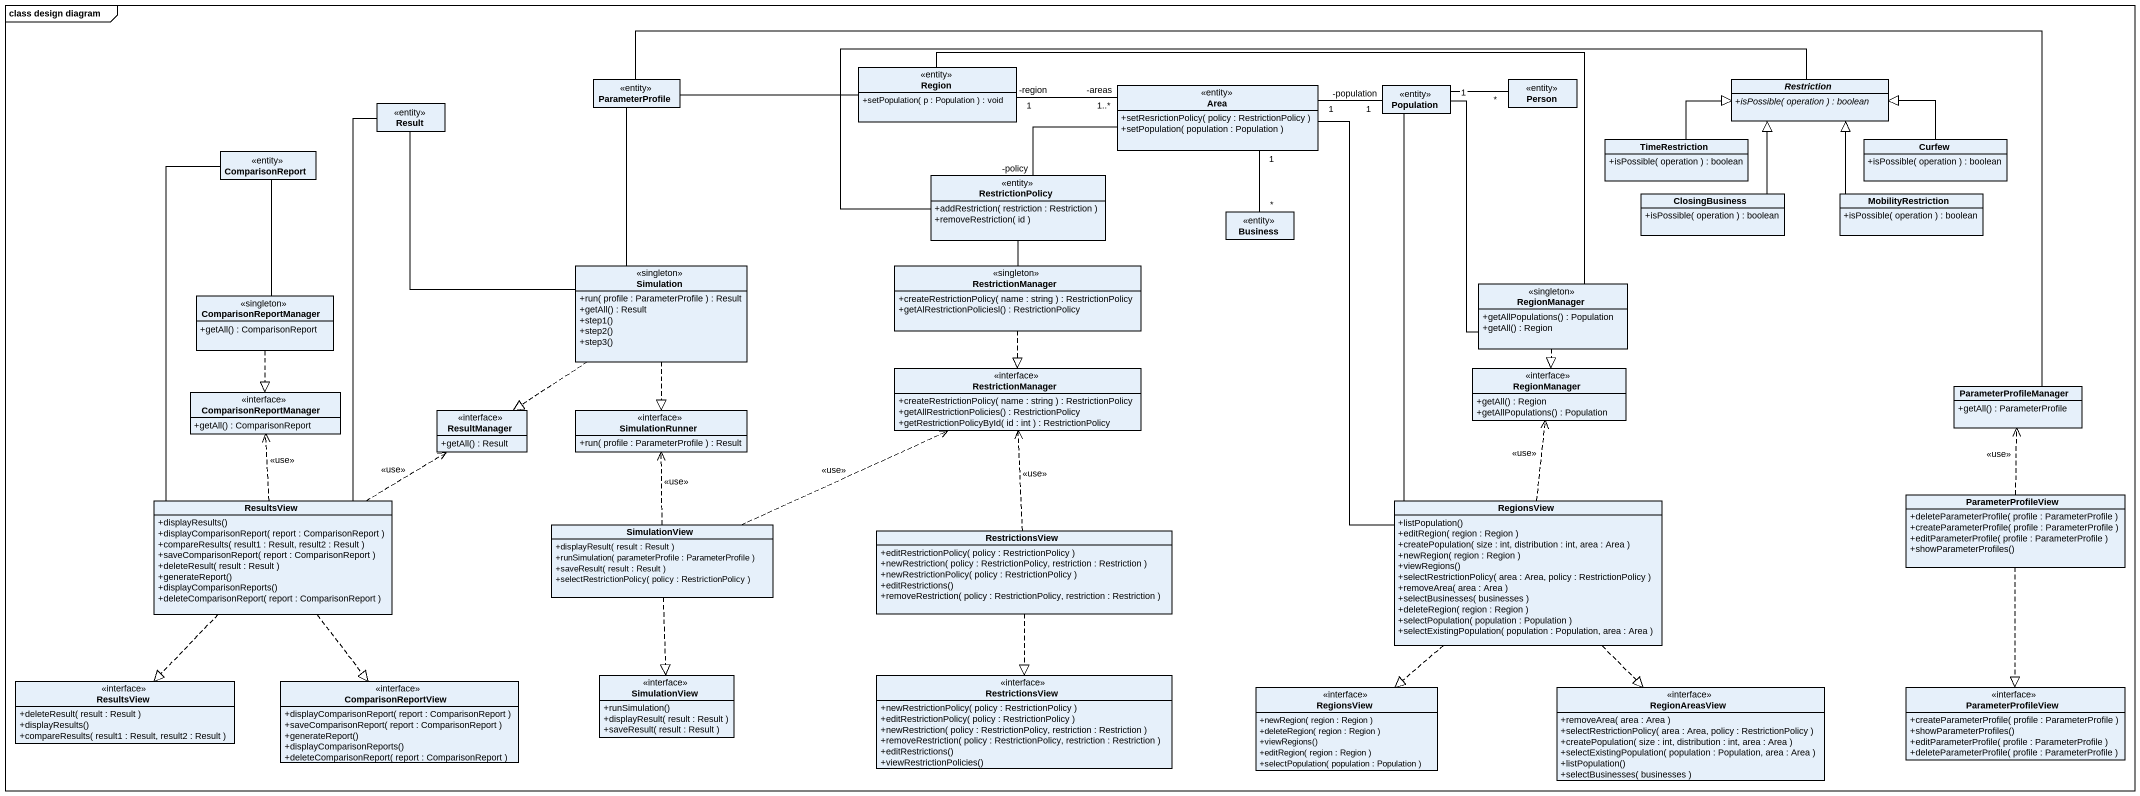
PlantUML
@startuml
mainframe class design diagram
hide circle
hide empty members
skinparam classAttributeIconSize 0
class Region <<entity>> {
  +setPopulation( p : Population ) : void
}
class Result <<entity>>
class ParameterProfile <<entity>>
class Area <<entity>> {
  +setResrictionPolicy( policy : RestrictionPolicy )
  +setPopulation( population : Population )
}
class Population <<entity>>
class "Person" as Person_ <<entity>>
abstract class Restriction {
  {abstract} +isPossible( operation ) : boolean
}
class ComparisonReport <<entity>>
class TimeRestriction {
  +isPossible( operation ) : boolean
}
class Curfew {
  +isPossible( operation ) : boolean
}
class RestrictionPolicy <<entity>> {
  +addRestriction( restriction : Restriction )
  +removeRestriction( id )
}
class Business <<entity>>
class ClosingBusiness {
  +isPossible( operation ) : boolean
}
class MobilityRestriction {
  +isPossible( operation ) : boolean
}
class Simulation <<singleton>> {
  +run( profile : ParameterProfile ) : Result
  +getAll() : Result
  +step1()
  +step2()
  +step3()
}
class RestrictionManager <<singleton>> {
  +createRestrictionPolicy( name : string ) : RestrictionPolicy
  +getAlRestrictionPoliciesl() : RestrictionPolicy
}
class ComparisonReportManager <<singleton>> {
  +getAll() : ComparisonReport
}
class RegionManager <<singleton>> {
  +getAllPopulations() : Population
  +getAll() : Region
}
interface "RestrictionManager" as RestrictionManager_2 {
  +createRestrictionPolicy( name : string ) : RestrictionPolicy
  +getAllRestrictionPolicies() : RestrictionPolicy
  +getRestrictionPolicyById( id : int ) : RestrictionPolicy
}
interface "RegionManager" as RegionManager_2 {
  +getAll() : Region
  +getAllPopulations() : Population
}
class ParameterProfileManager {
  +getAll() : ParameterProfile
}
interface "ComparisonReportManager" as ComparisonReportManager_2 {
  +getAll() : ComparisonReport
}
interface ResultManager {
  +getAll() : Result
}
interface SimulationRunner {
  +run( profile : ParameterProfile ) : Result
}
class ResultsView {
  +displayResults()
  +displayComparisonReport( report : ComparisonReport )
  +compareResults( result1 : Result, result2 : Result )
  +saveComparisonReport( report : ComparisonReport )
  +deleteResult( result : Result )
  +generateReport()
  +displayComparisonReports()
  +deleteComparisonReport( report : ComparisonReport )
}
class RegionsView {
  +listPopulation()
  +editRegion( region : Region )
  +createPopulation( size : int, distribution : int, area : Area )
  +newRegion( region : Region )
  +viewRegions()
  +selectRestrictionPolicy( area : Area, policy : RestrictionPolicy )
  +removeArea( area : Area )
  +selectBusinesses( businesses )
  +deleteRegion( region : Region )
  +selectPopulation( population : Population )
  +selectExistingPopulation( population : Population, area : Area )
}
class ParameterProfileView {
  +deleteParameterProfile( profile : ParameterProfile )
  +createParameterProfile( profile : ParameterProfile )
  +editParameterProfile( profile : ParameterProfile )
  +showParameterProfiles()
}
class SimulationView {
  +displayResult( result : Result )
  +runSimulation( parameterProfile : ParameterProfile )
  +saveResult( result : Result )
  +selectRestrictionPolicy( policy : RestrictionPolicy )
}
class RestrictionsView {
  +editRestrictionPolicy( policy : RestrictionPolicy )
  +newRestriction( policy : RestrictionPolicy, restriction : Restriction )
  +newRestrictionPolicy( policy : RestrictionPolicy )
  +editRestrictions()
  +removeRestriction( policy : RestrictionPolicy, restriction : Restriction )
}
interface "ResultsView" as ResultsView_2 {
  +deleteResult( result : Result )
  +displayResults()
  +compareResults( result1 : Result, result2 : Result )
}
interface ComparisonReportView {
  +displayComparisonReport( report : ComparisonReport )
  +saveComparisonReport( report : ComparisonReport )
  +generateReport()
  +displayComparisonReports()
  +deleteComparisonReport( report : ComparisonReport )
}
interface "SimulationView" as SimulationView_2 {
  +runSimulation()
  +displayResult( result : Result )
  +saveResult( result : Result )
}
interface "RestrictionsView" as RestrictionsView_2 {
  +newRestrictionPolicy( policy : RestrictionPolicy )
  +editRestrictionPolicy( policy : RestrictionPolicy )
  +newRestriction( policy : RestrictionPolicy, restriction : Restriction )
  +removeRestriction( policy : RestrictionPolicy, restriction : Restriction )
  +editRestrictions()
  +viewRestrictionPolicies()
}
interface "RegionsView" as RegionsView_2 {
  +newRegion( region : Region )
  +deleteRegion( region : Region )
  +viewRegions()
  +editRegion( region : Region )
  +selectPopulation( population : Population )
}
interface RegionAreasView {
  +removeArea( area : Area )
  +selectRestrictionPolicy( area : Area, policy : RestrictionPolicy )
  +createPopulation( size : int, distribution : int, area : Area )
  +selectExistingPopulation( population : Population, area : Area )
  +listPopulation()
  +selectBusinesses( businesses )
}
interface "ParameterProfileView" as ParameterProfileView_2 {
  +createParameterProfile( profile : ParameterProfile )
  +showParameterProfiles()
  +editParameterProfile( profile : ParameterProfile )
  +deleteParameterProfile( profile : ParameterProfile )
}
Region "-region\n1" -right- "1..*\n-areas" Area
Region -right- RegionManager
Result -- ResultsView
ParameterProfile -right- Region
ParameterProfile -right- ParameterProfileManager
Area -left- "-policy" RestrictionPolicy
Area "1" -- "*" Business
Area -- RegionsView
Population "-population\n1" -left- "1" Area
Population "1" -right- "*" Person_
Population -- RegionManager
Population -- RegionsView
Restriction -left- RestrictionPolicy
ComparisonReport -- ResultsView
TimeRestriction -right-|> Restriction
Curfew -left-|> Restriction
ClosingBusiness -up-|> Restriction
MobilityRestriction -up-|> Restriction
Simulation -up- Result
Simulation -up- ParameterProfile
Simulation ..|> ResultManager
Simulation ..|> SimulationRunner
RestrictionManager -up- RestrictionPolicy
RestrictionManager ..|> RestrictionManager_2
ComparisonReportManager -up- ComparisonReport
ComparisonReportManager ..|> ComparisonReportManager_2
RegionManager ..|> RegionManager_2
ResultsView .up.> ComparisonReportManager_2 : <<use>>
ResultsView .up.> ResultManager : <<use>>
ResultsView ..|> ResultsView_2
ResultsView ..|> ComparisonReportView
RegionsView .up.> RegionManager_2 : <<use>>
RegionsView ..|> RegionsView_2
RegionsView ..|> RegionAreasView
ParameterProfileView .up.> ParameterProfileManager : <<use>>
ParameterProfileView ..|> ParameterProfileView_2
SimulationView .right.> RestrictionManager_2 : <<use>>
SimulationView .up.> SimulationRunner : <<use>>
SimulationView ..|> SimulationView_2
RestrictionsView .up.> RestrictionManager_2 : <<use>>
RestrictionsView ..|> RestrictionsView_2
@enduml
